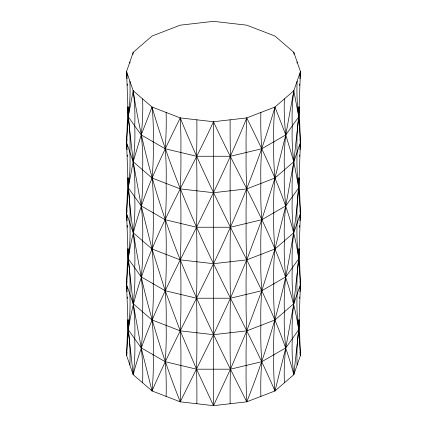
<?xml version="1.0" encoding="UTF-8"?>
<svg xmlns="http://www.w3.org/2000/svg" width="427" height="427" viewBox="0 0 427 427"><rect width="100%" height="100%" fill="white"/><g stroke="black" fill="none" stroke-linecap="round" stroke-linejoin="round"><path stroke-width="0.64" d="M127.892 106.563L126.568 142.522L128.239 187.8A284.152 227.554 -19 0 1 129.867 223.102A284.152 227.554 -19 0 1 128.249 258.783L126.568 284.478L128.239 329.761A284.152 227.554 -19 0 1 129.867 365.064M127.892 177.541L126.568 213.5L128.239 258.783A284.152 227.554 -19 0 1 129.867 294.086A284.152 227.554 -19 0 1 128.249 329.761L126.568 355.461L133.187 374.666L152.028 390.951L180.231 401.828L213.5 405.65L246.769 401.828L274.972 390.951L293.813 374.666L300.432 355.461L299.108 319.503M127.892 248.519L126.568 284.478L127.038 291.726M126.979 354.261L126.568 355.461L127.892 319.503M127.038 220.748L126.568 213.5L128.239 187.8A284.152 227.554 -19 0 0 129.867 152.124A284.152 227.554 -19 0 0 128.249 116.817L126.568 71.539L133.187 52.334L152.028 36.049L180.231 25.172L213.5 21.35L246.769 25.172L274.972 36.049L293.813 52.334L300.432 71.539L298.761 116.822A284.152 227.554 19 0 0 297.133 152.124A284.152 227.554 19 0 0 298.751 187.8L300.432 213.5L298.761 258.783A284.152 227.554 19 0 0 297.133 294.086A284.152 227.554 19 0 0 298.751 329.761L300.432 355.461L300.021 354.261M299.535 85.379L299.621 84.06M299.962 78.787L300.432 71.539L293.813 90.748L285.78 134.916L274.972 178.011L261.799 219.74L246.769 259.867L230.457 298.217L213.5 334.672L180.231 401.828C164.091 361.226 150.838 319.508 141.22 276.872C135.167 244.223 128.714 211.301 128.239 178.011A284.152 232.01 0 0 1 128.303 179.676M299.535 156.357L299.621 155.038M299.962 149.77L300.432 142.522L299.108 106.563M299.535 227.34L299.663 225.36M299.962 220.748L300.432 213.5L299.108 177.541M299.535 298.318L299.621 297M299.962 291.726L300.432 284.478L299.108 248.519M132.968 54.314L133.187 52.334M127.038 78.787L126.568 71.539L133.187 90.748L152.028 107.028L180.231 117.911C199.895 166.375 223.31 213.164 246.769 259.867C265.071 296.968 283.293 334.485 293.813 374.666L298.761 329.761L300.432 284.478L298.761 258.783A284.152 227.554 19 0 1 297.133 223.102A284.152 227.554 19 0 1 298.751 187.8L300.432 142.522L298.761 116.822A284.152 227.554 19 0 1 297.133 81.146M298.697 179.676A284.152 232.01 0 0 1 298.772 178.011C298.27 211.301 291.838 244.223 285.78 276.872C276.162 319.508 262.909 361.226 246.769 401.828C223.31 355.125 199.895 308.331 180.231 259.867C158.481 205.403 142.031 148.777 133.187 90.748L128.239 116.822L126.568 142.522L127.038 149.77M298.697 108.698A284.152 232.01 0 0 1 298.772 107.028L298.761 116.822L293.813 161.726L285.78 205.894L274.972 248.989L261.799 290.723L246.769 330.85L230.457 369.195L213.5 405.65L196.543 369.195L180.231 330.85L165.201 290.723L152.028 248.989L141.22 205.894L128.239 187.8L133.187 161.726L141.22 134.916L152.028 107.028C167.678 161.011 189.14 213.094 213.5 263.689C233.937 306.138 256.2 347.717 274.972 390.951L285.78 347.856L293.813 303.688L298.761 258.783L298.761 248.989A284.152 232.01 0 0 0 298.697 250.66M128.303 321.638A284.152 232.01 0 0 0 128.228 319.972L128.239 329.761L133.187 374.666C143.707 334.485 161.929 296.968 180.231 259.867C203.69 213.164 227.105 166.375 246.769 117.911L274.972 107.028L293.813 90.748L298.761 116.822L285.78 134.916L261.799 148.761L230.457 156.255L196.543 156.255L165.201 148.761L141.22 134.916L128.239 116.822L128.239 107.028A284.152 232.01 0 0 1 128.303 108.698M129.867 81.146A284.152 227.554 -19 0 1 128.249 116.822L133.187 161.726L141.22 205.894L165.201 219.74L196.543 227.233L230.457 227.233L261.799 219.74L285.78 205.894L298.761 187.8L293.813 161.726L285.78 134.916L274.972 107.028C259.322 161.011 237.86 213.094 213.5 263.689C193.063 306.138 170.8 347.717 152.028 390.951L141.22 347.856L133.187 303.688L128.239 258.783L128.239 248.989A284.152 232.01 0 0 1 128.303 250.66M126.979 141.321L126.568 142.522A284.152 232.01 0 0 1 127.15 146.941M126.979 212.299L126.568 213.5A284.152 232.01 0 0 1 127.15 217.925M126.979 283.277L126.568 284.478A284.152 232.01 0 0 1 127.15 288.903M180.231 117.911C158.203 162.852 135.418 208.696 128.239 258.783L141.22 276.872L165.201 290.723L196.543 298.217L230.457 298.217L261.799 290.723L285.78 276.872L298.761 258.783C291.582 208.696 268.796 162.852 246.769 117.911L213.5 121.727L180.231 117.911A284.152 88.784 -76.6 0 1 180.867 152.514A284.152 88.789 -76.6 0 1 180.237 188.883A284.152 88.784 -76.6 0 1 180.867 223.492A284.152 88.789 -76.6 0 1 180.237 259.862A284.152 88.784 -76.6 0 1 180.867 294.475A284.152 88.789 -76.6 0 1 180.237 330.845A284.152 88.784 -76.6 0 1 180.867 365.453A284.152 88.789 -76.6 0 1 180.237 401.823M297.133 365.064A284.152 227.554 19 0 1 298.751 329.761C287.067 254.679 244.788 189.625 213.5 121.727C182.206 189.625 139.944 254.684 128.239 329.761L141.22 347.856L165.201 361.701L196.543 369.195L230.457 369.195L261.799 361.701L285.78 347.856L298.761 329.761L298.761 319.972A284.152 232.01 0 0 0 298.697 321.638M300.021 141.321L300.432 142.522A284.152 232.01 0 0 0 299.85 146.941M300.021 212.299L300.432 213.5A284.152 232.01 0 0 0 299.85 217.925M300.021 283.277L300.432 284.478A284.152 232.01 0 0 0 299.85 288.903M293.813 52.334L294.032 54.314M127.379 84.06L127.465 85.379M127.379 155.038L127.465 156.357M127.337 225.36L127.465 227.34M127.379 297L127.465 298.318M213.5 121.727L213.5 405.65M128.378 333.861A284.152 232.01 0 0 1 128.33 335.521M127.016 352.142A284.152 232.01 0 0 1 126.579 355.461M166.124 396.395A284.152 128.901 -68.9 0 0 165.212 361.696A284.152 128.901 -68.9 0 0 166.124 325.417A284.152 128.901 -68.9 0 0 165.212 290.712A284.152 128.901 -68.9 0 0 166.124 254.433A284.152 128.901 -68.9 0 0 165.212 219.734A284.152 128.901 -68.9 0 0 166.124 183.455A284.152 128.901 -68.9 0 0 165.212 148.756A284.152 128.901 -68.9 0 0 166.124 112.472M196.543 369.19A284.152 45.262 -83.4 0 1 196.863 403.745M274.961 390.945A284.152 164.059 60 0 1 273.798 354.784A284.152 164.059 60 0 1 274.961 319.962A284.152 164.059 60 0 1 273.798 283.8A284.152 164.059 60 0 1 274.961 248.984A284.152 164.059 60 0 1 273.798 212.822A284.152 164.059 60 0 1 274.961 178.006A284.152 164.059 60 0 1 273.798 141.839A284.152 164.059 60 0 1 274.961 107.022M260.876 396.395A284.152 128.901 68.9 0 1 261.788 361.696A284.152 128.901 68.9 0 1 260.876 325.411A284.152 128.901 68.9 0 1 261.788 290.712A284.152 128.901 68.9 0 1 260.876 254.433A284.152 128.901 68.9 0 1 261.788 219.734A284.152 128.901 68.9 0 1 260.876 183.455A284.152 128.901 68.9 0 1 261.788 148.756A284.152 128.901 68.9 0 1 260.876 112.472M293.803 374.666A284.152 214.349 35.7 0 1 292.281 338.808A284.152 214.349 35.7 0 1 293.803 303.682A284.152 214.349 35.7 0 1 292.281 267.83A284.152 214.349 35.7 0 1 293.803 232.704A284.152 214.349 35.7 0 1 292.281 196.852A284.152 214.349 35.7 0 1 293.803 161.721A284.152 214.349 35.7 0 1 292.281 125.869A284.152 214.349 35.7 0 1 293.803 90.743M284.398 382.811A284.152 192.908 49.2 0 1 285.77 347.85A284.152 192.908 49.2 0 1 284.398 311.833A284.152 192.908 49.2 0 1 285.77 276.867A284.152 192.908 49.2 0 1 284.398 240.849A284.152 192.908 49.2 0 1 285.77 205.889A284.152 192.908 49.2 0 1 284.398 169.871A284.152 192.908 49.2 0 1 285.77 134.911A284.152 192.908 49.2 0 1 284.398 98.893M299.85 75.963A284.152 232.01 0 0 1 300.421 71.539M297.085 63.052A284.152 227.554 -19 0 1 297.133 61.936M246.763 117.9A284.152 88.784 76.6 0 0 246.133 152.514A284.152 88.789 76.6 0 0 246.763 188.883A284.152 88.784 76.6 0 0 246.133 223.492A284.152 88.789 76.6 0 0 246.763 259.862A284.152 88.784 76.6 0 0 246.133 294.475A284.152 88.789 76.6 0 0 246.763 330.845A284.152 88.784 76.6 0 0 246.133 365.453A284.152 88.789 76.6 0 0 246.763 401.823M152.039 107.022A284.152 164.059 -60 0 1 153.202 141.839A284.152 164.059 -60 0 1 152.039 178.006A284.152 164.059 -60 0 1 153.202 212.822A284.152 164.059 -60 0 1 152.039 248.984A284.152 164.059 -60 0 1 153.202 283.8A284.152 164.059 -60 0 1 152.039 319.967A284.152 164.059 -60 0 1 153.202 354.784A284.152 164.059 -60 0 1 152.039 390.945M129.867 61.936A284.152 227.554 19 0 1 129.915 63.052M299.984 139.202A284.152 232.01 0 0 0 300.421 142.522L293.813 161.726L274.972 178.011L246.769 188.889L213.5 192.71L180.231 188.889L152.028 178.011L133.187 161.726L126.568 142.522A284.152 232.01 0 0 0 127.016 139.202M298.67 122.581A284.152 232.01 0 0 1 298.622 120.916M230.137 119.822A284.152 45.262 83.4 0 0 230.457 156.25A284.152 45.262 83.4 0 0 230.137 190.805A284.152 45.262 83.4 0 0 230.457 227.228A284.152 45.262 83.4 0 0 230.137 261.783A284.152 45.262 83.4 0 0 230.457 298.211A284.152 45.262 83.4 0 0 230.137 332.761A284.152 45.262 83.4 0 0 230.457 369.19M196.863 119.827A284.152 45.262 -83.4 0 1 196.543 156.25A284.152 45.262 -83.4 0 1 196.863 190.805A284.152 45.262 -83.4 0 1 196.543 227.228A284.152 45.262 -83.4 0 1 196.863 261.783A284.152 45.262 -83.4 0 1 196.543 298.211A284.152 45.262 -83.4 0 1 196.863 332.766A284.152 45.262 -83.4 0 1 196.543 369.19M142.602 98.893A284.152 192.908 -49.2 0 1 141.23 134.911A284.152 192.908 -49.2 0 1 142.602 169.871A284.152 192.908 -49.2 0 1 141.23 205.889A284.152 192.908 -49.2 0 1 142.602 240.849A284.152 192.908 -49.2 0 1 141.23 276.872A284.152 192.908 -49.2 0 1 142.602 311.833A284.152 192.908 -49.2 0 1 141.23 347.85A284.152 192.908 -49.2 0 1 142.602 382.811M133.197 90.743A284.152 214.349 -35.7 0 1 134.718 125.869A284.152 214.349 -35.7 0 1 133.197 161.726A284.152 214.349 -35.7 0 1 134.718 196.847A284.152 214.349 -35.7 0 1 133.197 232.704A284.152 214.349 -35.7 0 1 134.718 267.83A284.152 214.349 -35.7 0 1 133.197 303.688A284.152 214.349 -35.7 0 1 134.718 338.808A284.152 214.349 -35.7 0 1 133.197 374.666M128.378 120.916A284.152 232.01 0 0 1 128.33 122.581M126.579 71.539A284.152 232.01 0 0 1 127.15 75.963M299.984 210.18A284.152 232.01 0 0 0 300.421 213.5L293.813 232.704L274.972 248.989L246.769 259.867L213.5 263.689L180.231 259.867L152.028 248.989L133.187 232.704L126.568 213.5A284.152 232.01 0 0 0 127.016 210.18M298.654 193.009A284.152 232.01 0 0 1 298.622 191.899M128.378 191.899A284.152 232.01 0 0 1 128.346 193.009M299.984 281.163A284.152 232.01 0 0 0 300.421 284.483L293.813 303.688L274.972 319.967L246.769 330.85L213.5 334.672L180.231 330.85L152.028 319.967L133.187 303.688L126.568 284.478A284.152 232.01 0 0 0 127.016 281.163M298.67 264.543A284.152 232.01 0 0 1 298.638 263.432M128.362 263.432A284.152 232.01 0 0 1 128.33 264.543M300.421 355.461A284.152 232.01 0 0 1 299.984 352.142M298.67 335.521A284.152 232.01 0 0 1 298.622 333.861M230.137 403.745A284.152 45.262 83.4 0 1 230.457 369.19"/></g></svg>
